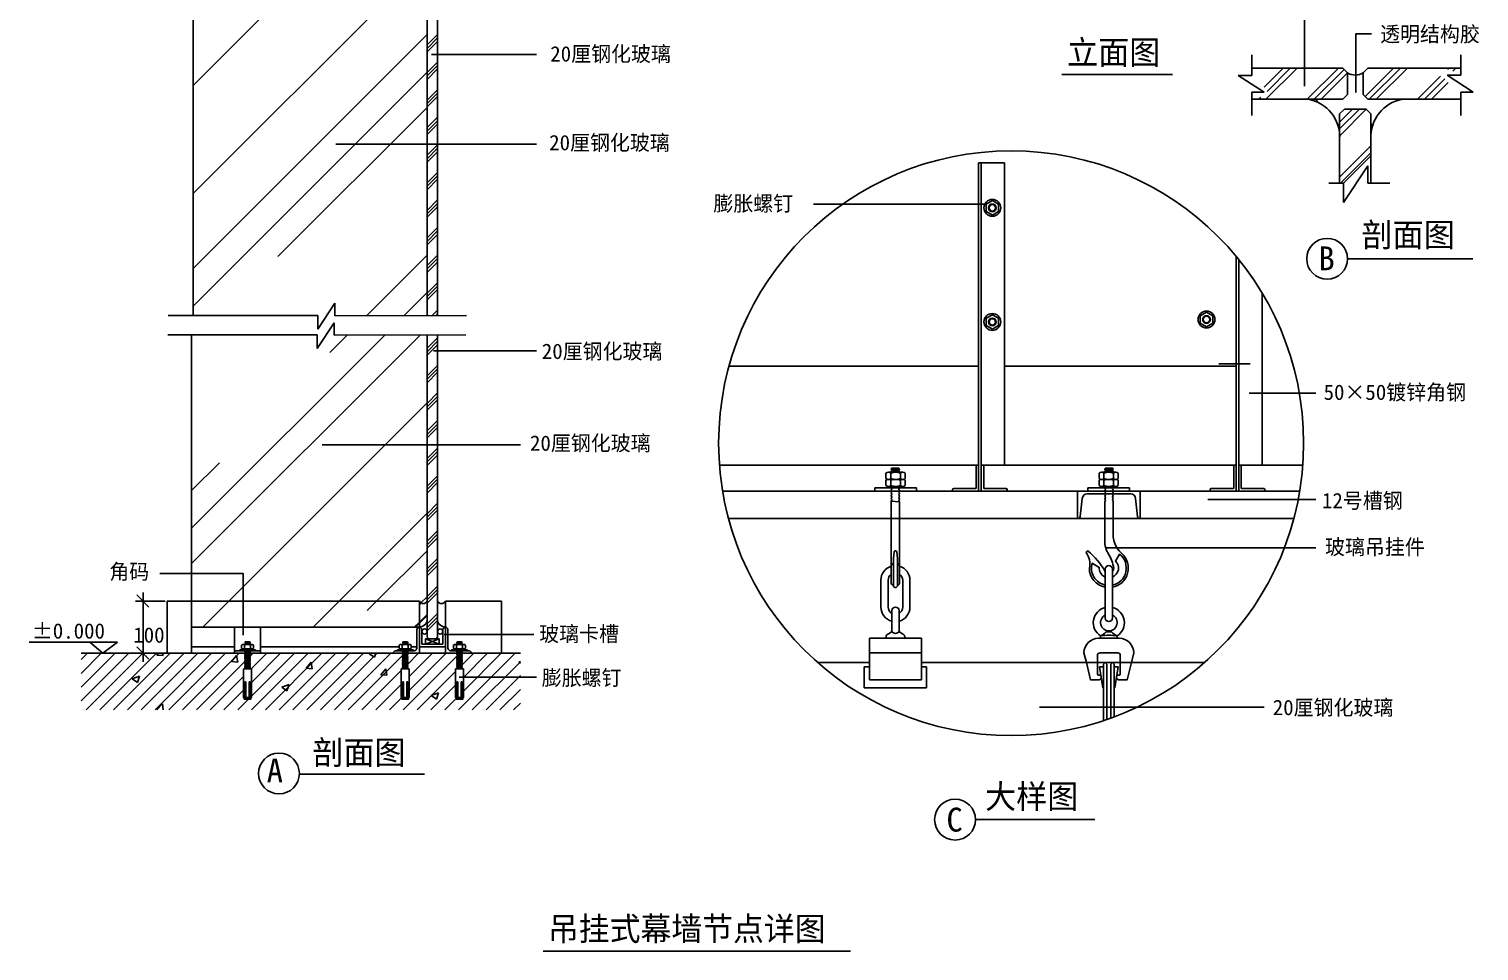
# Model space of a CAD drawing. Header units: metres. Extents: x -1106 to 1756, y 335 to 3725.
# Drawn here: x -1073 to 1714, y 335 to 2109 of the extents above; entities that cross this region are included whole.
import ezdxf

# ---------------------------------------------------------------- set-up
doc = ezdxf.new("R2010")
doc.units = ezdxf.units.M
for name, color, linetype in [('2', 2, 'Continuous'), ('3', 3, 'Continuous'), ('4', 4, 'Continuous'), ('7', 7, 'Continuous'), ('AXIS', 3, 'Continuous'), ('BH', 3, 'Continuous'), ('DIM', 3, 'Continuous'), ('PUB_DIM', 3, 'Continuous'), ('TEXT', 7, 'Continuous')]:
    doc.layers.add(name, color=color, linetype=linetype)

# ---------------------------------------------------------------- blocks, each defined once
blk = doc.blocks.new('ST-L50')
at = {"layer": '7'}
blk.add_lwpolyline([(0, 1, 0.41), (1, 0), (50, 0), (50, 2.67, 0.41), (48, 4.67), (6.67, 4.67, -0.41), (4.67, 6.67), (4.67, 48, 0.41), (2.67, 50), (0, 50)], format="xyb", close=True, dxfattribs=at)

msp = doc.modelspace()

# ---------------------------------------------------------------- hatches: boundary and pattern name
at = {"layer": 'BH'}
h = msp.add_hatch(dxfattribs=at)
h.set_pattern_fill('HONEY', scale=100)
h.paths.add_polyline_path([(1491.79, 1982.4), (1491.79, 2024.4, -0.28), (1461.39, 2024.4), (1461.39, 1982.4), (1452.39, 1973.4), (1386.13, 1973.4, -0.35), (1446.59, 1905), (1446.59, 1945.4), (1455.59, 1954.4), (1497.59, 1954.4), (1506.59, 1945.4), (1506.59, 1905, -0.35), (1567.05, 1973.4), (1500.79, 1973.4)])
h = msp.add_hatch(dxfattribs=at)
h.set_pattern_fill('AR-RROOF', scale=200)
h.paths.add_polyline_path([(642.59, 889.94), (642.59, 882.19), (652.59, 882.19), (652.59, 841.63), (532.59, 841.63), (532.59, 882.19), (542.59, 882.19), (542.59, 889.94), (443.44, 889.94, 0.27), (992.89, 778.51), (992.89, 841.63), (991.39, 841.63), (987.89, 863.38), (987.89, 860.38, -0.41), (984.39, 856.88), (967.89, 856.88), (959.62, 889.94)])
h.paths.add_polyline_path([(1186.67, 889.94), (1046.15, 889.94), (1037.89, 856.88), (1021.39, 856.88, -0.41), (1017.89, 860.38), (1017.89, 863.38), (1014.38, 841.63), (1012.89, 841.63), (1012.89, 785.59, 0.09)])
h.paths.add_polyline_path([(1012.89, 886.94), (1009.89, 889.94), (1006.89, 886.94), (1006.89, 783.38), (1012.89, 785.59)])
h.paths.add_polyline_path([(992.89, 841.63), (992.89, 778.51), (998.89, 780.54), (998.89, 886.94), (995.89, 889.94), (992.89, 886.94), (992.89, 882.19), (992.89, 882.19), (992.89, 841.63)])
h.paths.add_polyline_path([(987.76, 864.17, -0.08), (987.89, 863.38), (991.39, 841.63), (992.89, 841.63), (992.89, 882.19), (984.85, 882.19)])
h.paths.add_polyline_path([(980.89, 889.94), (959.62, 889.94), (967.89, 856.88), (984.39, 856.88, 0.41), (987.89, 860.38), (987.89, 863.38), (987.89, 863.38), (987.76, 864.17, 0.32), (985.39, 865.88), (983.39, 865.88, -0.41), (980.89, 868.38)])
h.paths.add_polyline_path([(980.89, 889.94), (980.89, 868.38, 0.41), (983.39, 865.88), (985.39, 865.88, -0.32), (987.76, 864.17), (984.85, 882.19), (992.89, 882.19), (992.89, 886.94), (995.89, 889.94)])
h.paths.add_polyline_path([(1024.89, 868.38, -0.41), (1022.39, 865.88), (1020.39, 865.88, 0.32), (1018.01, 864.17), (1017.89, 863.38), (1017.89, 860.38, 0.41), (1021.39, 856.88), (1037.89, 856.88), (1046.15, 889.94), (1024.89, 889.94)])
h.paths.add_polyline_path([(1020.92, 882.19), (1018.01, 864.17, -0.32), (1020.39, 865.88), (1022.39, 865.88, 0.41), (1024.89, 868.38), (1024.89, 889.94), (1009.89, 889.94), (1012.89, 886.94), (1012.89, 882.19)])
h.paths.add_polyline_path([(1020.92, 882.19), (1012.89, 882.19), (1012.89, 841.63), (1014.38, 841.63), (1017.89, 863.38, -0.08), (1018.01, 864.17)])

# ---------------------------------------------------------------- linework, layer by layer
for p, q in [((-853.62, 991.42), (-853.62, 1024.78)), ((-853.62, 891.42), (-853.62, 924.78)), ((-84.46, 335.35), (505.99, 335.35))]:
    msp.add_line(p, q)
for points in [[(-842.68, 996.96), (-865.78, 1020.06)], [(-842.68, 896.96), (-865.78, 920.06)]]:
    msp.add_lwpolyline(points)
at = {"layer": '2'}
for p, q in [((752.58, 1459.94), (272.55, 1459.94)), ((1247.58, 1459.94), (802.58, 1459.94)), ((1274.29, 1464.56), (1214.32, 1464.56)), ((-972.58, 907.91), (-128.48, 907.91))]:
    msp.add_line(p, q, dxfattribs=at)
at = {"layer": '3'}
for p, q in [((1277.91, 2059.15), (1277.91, 2019.44)), ((1679.29, 2059.15), (1679.29, 2019.56)), ((1277.91, 1986.97), (1277.91, 1942.14)), ((1679.29, 1987.1), (1679.29, 1942.14)), ((757.58, 1850.94), (757.58, 1219.94)), ((1425.9, 1811.99), (1454.22, 1811.98)), ((1500.54, 1811.98), (1542.92, 1811.99)), ((1252.58, 1665.2), (1252.58, 1269.94)), ((-805.36, 1557.46), (-517.89, 1557.46)), ((-485.37, 1557.03), (-231.89, 1557.46)), ((-806.38, 1520.14), (-518.91, 1520.14)), ((-486.5, 1519.71), (-233.02, 1520.14)), ((585.2, 1256.2), (578.99, 1256.2)), ((583.65, 1254.6), (583.65, 1244.07)), ((585.26, 1264.2), (584.59, 1262.87)), ((600.59, 1261.54), (584.59, 1262.87)), ((584.59, 1262.87), (585.86, 1260.08)), ((585.86, 1260.08), (584.59, 1257.54)), ((600.59, 1256.2), (584.59, 1257.54)), ((584.59, 1257.54), (585.2, 1256.2)), ((600.59, 1256.2), (585.2, 1256.2)), ((599.38, 1264.2), (585.26, 1264.2)), ((585.86, 1260.08), (599.32, 1259)), ((599.32, 1259), (600.59, 1261.54)), ((600.59, 1256.2), (599.32, 1259)), ((600.59, 1261.54), (599.38, 1264.2)), ((606.8, 1256.2), (600.59, 1256.2)), ((602.13, 1254.6), (602.13, 1244.07)), ((988.67, 1256.2), (994.88, 1256.2)), ((993.34, 1254.6), (993.35, 1244.07)), ((994.88, 1261.54), (996.09, 1264.2)), ((994.88, 1261.54), (1010.88, 1262.87)), ((996.15, 1259), (994.88, 1261.54)), ((994.88, 1256.2), (996.15, 1259)), ((994.88, 1256.2), (1010.88, 1257.54)), ((994.88, 1256.2), (1010.28, 1256.2)), ((996.09, 1264.2), (1010.22, 1264.2)), ((1009.61, 1260.08), (996.15, 1259)), ((1010.88, 1262.87), (1009.61, 1260.08)), ((1009.61, 1260.08), (1010.88, 1257.54)), ((1010.22, 1264.2), (1010.88, 1262.87)), ((1010.88, 1257.54), (1010.28, 1256.2)), ((1010.28, 1256.2), (1016.48, 1256.2)), ((1011.82, 1254.6), (1011.82, 1244.07)), ((574.42, 1254.34), (574.41, 1244.34)), ((574.42, 1240.6), (574.41, 1230.6)), ((577.08, 1228.74), (577.08, 1225.94)), ((579.38, 1228.74), (577.08, 1228.74)), ((606.39, 1242.47), (578.99, 1242.47)), ((579.38, 1228.74), (606.39, 1228.74)), ((583.65, 1240.87), (583.65, 1230.34)), ((602.13, 1240.87), (602.12, 1230.34)), ((608.69, 1228.74), (606.39, 1228.74)), ((608.69, 1225.94), (608.69, 1228.74)), ((611.36, 1244.34), (611.37, 1254.34)), ((611.36, 1230.6), (611.37, 1240.6)), ((984.11, 1244.34), (984.1, 1254.34)), ((984.11, 1230.6), (984.1, 1240.6)), ((986.78, 1228.74), (989.08, 1228.74)), ((986.78, 1225.94), (986.78, 1228.74)), ((989.08, 1242.47), (1016.49, 1242.47)), ((1016.09, 1228.74), (989.08, 1228.74)), ((993.34, 1240.87), (993.35, 1230.34)), ((1011.82, 1240.87), (1011.82, 1230.34)), ((1016.09, 1228.74), (1018.4, 1228.74)), ((1018.4, 1228.74), (1018.4, 1225.94)), ((1021.05, 1254.34), (1021.06, 1244.34)), ((1021.06, 1240.6), (1021.06, 1230.6)), ((552.89, 1225.94), (632.89, 1225.94)), ((552.89, 1219.94), (552.89, 1225.94)), ((552.89, 1219.94), (632.89, 1219.94)), ((608.69, 1225.94), (577.08, 1225.94)), ((600.59, 1199.27), (584.59, 1200.6)), ((584.59, 1166.94), (584.59, 1200.6)), ((600.59, 1166.94), (600.59, 1199.27)), ((632.89, 1219.94), (632.89, 1225.94)), ((1042.58, 1225.94), (962.58, 1225.94)), ((962.58, 1219.94), (962.58, 1225.94)), ((1042.58, 1219.94), (962.58, 1219.94)), ((986.78, 1225.94), (1018.4, 1225.94)), ((994.89, 1199.27), (994.89, 1166.94)), ((1010.89, 1166.94), (1010.89, 1200.6)), ((1042.58, 1219.94), (1042.58, 1225.94)), ((590.15, 1103.51), (588.59, 1090.09)), ((588.59, 1090.09), (588.59, 1038.38)), ((592.05, 1104.91), (593.12, 1104.91)), ((595.03, 1103.51), (596.59, 1090.09)), ((596.59, 1090.09), (596.59, 1038.38)), ((997.77, 949.04), (1002.89, 949.04)), ((1008, 949.04), (1002.89, 949.04)), ((-658.55, 923.8), (-658.55, 917.3)), ((-647.77, 928.13), (-657.77, 928.96)), ((-647.77, 924.8), (-657.77, 925.63)), ((-656.98, 927.22), (-648.57, 926.54)), ((-647, 923.8), (-647, 917.3)), ((-355.44, 923.89), (-355.45, 917.39)), ((-344.67, 928.23), (-354.67, 929.06)), ((-344.67, 924.89), (-354.67, 925.73)), ((-353.88, 927.31), (-345.46, 926.64)), ((-343.9, 923.89), (-343.9, 917.39)), ((-284.28, 936.04), (-310.85, 925.6)), ((-284.28, 925.6), (-310.85, 936.04)), ((-284.28, 925.6), (-310.85, 925.6)), ((-251.38, 923.89), (-251.37, 917.39)), ((-250.6, 928.23), (-240.6, 929.06)), ((-250.6, 924.89), (-240.6, 925.73)), ((-241.4, 927.31), (-249.81, 926.64)), ((-239.83, 923.89), (-239.83, 917.39)), ((-647.96, 911.13), (-657.96, 911.96)), ((-647.96, 907.8), (-657.96, 908.63)), ((-647.96, 904.46), (-657.96, 905.3)), ((-647.96, 901.13), (-657.96, 901.96)), ((-647.96, 897.8), (-657.96, 898.63)), ((-647.96, 894.46), (-657.96, 895.3)), ((-657.17, 910.22), (-648.76, 909.54)), ((-657.17, 906.88), (-648.76, 906.21)), ((-657.17, 903.55), (-648.76, 902.87)), ((-657.17, 900.22), (-648.76, 899.54)), ((-657.17, 896.88), (-648.76, 896.21)), ((-657.17, 893.55), (-648.76, 892.87)), ((-344.86, 911.23), (-354.86, 912.06)), ((-344.86, 907.89), (-354.86, 908.73)), ((-344.86, 904.56), (-354.86, 905.39)), ((-344.86, 901.23), (-354.86, 902.06)), ((-344.86, 897.89), (-354.86, 898.73)), ((-344.86, 894.56), (-354.86, 895.39)), ((-344.86, 891.23), (-354.86, 892.06)), ((-354.07, 910.31), (-345.65, 909.64)), ((-354.07, 906.98), (-345.65, 906.31)), ((-354.07, 903.65), (-345.65, 902.97)), ((-354.07, 900.31), (-345.65, 899.64)), ((-354.07, 896.98), (-345.65, 896.31)), ((-354.07, 893.65), (-345.65, 892.97)), ((-250.41, 911.23), (-240.41, 912.06)), ((-250.41, 907.89), (-240.41, 908.73)), ((-250.41, 904.56), (-240.41, 905.39)), ((-250.41, 901.23), (-240.41, 902.06)), ((-250.41, 897.89), (-240.41, 898.73)), ((-250.41, 894.56), (-240.41, 895.39)), ((-250.41, 891.23), (-240.41, 892.06)), ((-241.21, 910.31), (-249.62, 909.64)), ((-241.21, 906.98), (-249.62, 906.31)), ((-241.21, 903.65), (-249.62, 902.97)), ((-241.21, 900.31), (-249.62, 899.64)), ((-241.21, 896.98), (-249.62, 896.31)), ((-241.21, 893.65), (-249.62, 892.97)), ((642.59, 908.88), (542.59, 908.88)), ((-647.96, 891.13), (-657.96, 891.96)), ((-647.96, 887.8), (-657.96, 888.63)), ((-647.96, 884.46), (-657.96, 885.3)), ((-657.96, 881.96), (-647.96, 881.13)), ((-647.96, 881.13), (-657.96, 881.96)), ((-647.96, 877.8), (-657.96, 878.63)), ((-657.17, 890.22), (-648.76, 889.54)), ((-657.17, 886.88), (-648.76, 886.21)), ((-657.17, 883.55), (-648.76, 882.87)), ((-657.17, 880.22), (-648.76, 879.54)), ((-344.86, 887.89), (-354.86, 888.73)), ((-344.86, 884.56), (-354.86, 885.39)), ((-354.86, 882.06), (-344.86, 881.23)), ((-344.86, 881.23), (-354.86, 882.06)), ((-344.86, 877.89), (-354.86, 878.73)), ((-354.07, 890.31), (-345.65, 889.64)), ((-354.07, 886.98), (-345.65, 886.31)), ((-354.07, 883.65), (-345.65, 882.97)), ((-354.07, 880.31), (-345.65, 879.64)), ((-250.41, 887.89), (-240.41, 888.73)), ((-250.41, 884.56), (-240.41, 885.39)), ((-240.41, 882.06), (-250.41, 881.23)), ((-250.41, 881.23), (-240.41, 882.06)), ((-250.41, 877.89), (-240.41, 878.73)), ((-241.21, 890.31), (-249.62, 889.64)), ((-241.21, 886.98), (-249.62, 886.31)), ((-241.21, 883.65), (-249.62, 882.97)), ((-241.21, 880.31), (-249.62, 879.64)), ((991.39, 841.63), (984.85, 882.19)), ((992.89, 882.19), (984.85, 882.19)), ((992.89, 882.19), (992.89, 841.63)), ((1012.89, 882.19), (1020.92, 882.19)), ((1012.89, 882.19), (1012.89, 841.63)), ((1014.38, 841.63), (1020.92, 882.19)), ((992.89, 841.63), (991.39, 841.63)), ((1012.89, 841.63), (1014.38, 841.63))]:
    msp.add_line(p, q, dxfattribs=at)
for points in [[(778.89, 1750.79), (790.89, 1757.71), (790.89, 1771.57), (778.89, 1778.5), (766.89, 1771.57), (766.89, 1757.71)], [(1190.62, 1536.03), (1202.62, 1542.96), (1202.62, 1556.82), (1190.62, 1563.74), (1178.62, 1556.82), (1178.62, 1542.96)], [(778.89, 1531.41), (790.89, 1538.34), (790.89, 1552.19), (778.89, 1559.12), (766.89, 1552.19), (766.89, 1538.34)]]:
    msp.add_lwpolyline(points, close=True, dxfattribs=at)
for points in [[(579.39, 1256.2, -0.22), (583.65, 1254.6, -0.17), (602.13, 1254.6, -0.1), (606.4, 1256.2)], [(1016.08, 1256.2, 0.22), (1011.82, 1254.6, 0.17), (993.34, 1254.6, 0.1), (989.07, 1256.2)], [(579.38, 1228.74, 0.22), (583.65, 1230.34, 0.17), (602.12, 1230.34, 0.1), (606.39, 1228.74)], [(579.39, 1242.47, 0.22), (583.65, 1244.07, 0.17), (602.13, 1244.07, 0.1), (606.39, 1242.47)], [(579.39, 1242.47, -0.22), (583.65, 1240.87, -0.17), (602.13, 1240.87, -0.1), (606.4, 1242.47)], [(1016.09, 1242.47, -0.22), (1011.82, 1244.07, -0.17), (993.35, 1244.07, -0.1), (989.08, 1242.47)], [(1016.08, 1242.47, 0.22), (1011.82, 1240.87, 0.17), (993.34, 1240.87, 0.1), (989.08, 1242.47)], [(1016.09, 1228.74, -0.22), (1011.82, 1230.34, -0.17), (993.35, 1230.34, -0.1), (989.08, 1228.74)], [(1009.89, 1039.1, 0.64), (1023.53, 1098.3), (1015.93, 1085.14, -0.54), (1009.89, 1054.66)], [(994.54, 1055.27, -0.3), (984.34, 1073.26), (970.66, 1081.15, 0.43), (995.89, 1039.1)], [(-661.21, 924.8, -0.22), (-658.55, 923.8, -0.17), (-647, 923.8, -0.1), (-644.33, 924.8)], [(-358.11, 924.89, -0.22), (-355.44, 923.89, -0.17), (-343.9, 923.89, -0.1), (-341.23, 924.89)], [(-237.16, 924.89, 0.22), (-239.83, 923.89, 0.17), (-251.38, 923.89, 0.1), (-254.04, 924.89)], [(-661.21, 916.3, 0.22), (-658.55, 917.3, 0.17), (-647, 917.3, 0.1), (-644.34, 916.3)], [(-358.11, 916.39, 0.22), (-355.45, 917.39, 0.17), (-343.9, 917.39, 0.1), (-341.23, 916.39)], [(-237.16, 916.39, -0.22), (-239.83, 917.39, -0.17), (-251.37, 917.39, -0.1), (-254.04, 916.39)], [(959.62, 889.94), (967.89, 856.88), (984.39, 856.88, 0.41), (987.89, 860.38), (987.89, 863.38, 0.41), (985.39, 865.88), (983.39, 865.88, -0.41), (980.89, 868.38), (980.89, 889.94)], [(1024.89, 889.94), (1024.89, 868.38, -0.41), (1022.39, 865.88), (1020.39, 865.88, 0.41), (1017.89, 863.38), (1017.89, 860.38, 0.41), (1021.39, 856.88), (1037.89, 856.88), (1046.15, 889.94)]]:
    msp.add_lwpolyline(points, format="xyb", dxfattribs=at)
for points in [[(585.19, 1225.94), (585.86, 1224.48), (584.59, 1221.94), (585.86, 1219.14), (584.59, 1216.6), (585.86, 1213.81), (584.59, 1211.27), (585.86, 1208.48), (584.59, 1205.94), (585.86, 1203.14), (584.59, 1200.6)], [(600.59, 1199.27), (599.32, 1202.06), (600.59, 1204.6), (599.32, 1207.4), (600.59, 1209.94), (599.32, 1212.73), (600.59, 1215.27), (599.32, 1218.06), (600.59, 1220.6), (599.32, 1223.4), (600.59, 1225.94)], [(994.89, 1199.27), (996.16, 1202.06), (994.89, 1204.6), (996.16, 1207.4), (994.89, 1209.94), (996.16, 1212.73), (994.89, 1215.27), (996.16, 1218.06), (994.89, 1220.6), (996.16, 1223.4), (994.89, 1225.94)], [(1010.28, 1225.94), (1009.62, 1224.48), (1010.89, 1221.94), (1009.62, 1219.14), (1010.89, 1216.6), (1009.62, 1213.81), (1010.89, 1211.27), (1009.62, 1208.48), (1010.89, 1205.94), (1009.62, 1203.14), (1010.89, 1200.6)], [(992.89, 778.51), (992.89, 886.94), (995.89, 889.94), (1009.89, 889.94), (1012.89, 886.94), (1012.89, 785.59)]]:
    msp.add_lwpolyline(points, dxfattribs=at)
msp.add_lwpolyline([(1062.39, 1166.94), (1062.89, 1166.94), (1062.89, 1219.94), (942.89, 1219.94), (942.89, 1166.94), (943.38, 1166.94, 0.38), (947.85, 1170.92), (951.89, 1205.44, -0.41), (960.89, 1214.44), (1044.89, 1214.44, -0.41), (1053.89, 1205.44), (1057.92, 1170.92, 0.38)], format="xyb", close=True, dxfattribs=at)
for centre, radius in [((815.05, 1311.96), 562.32), ((778.89, 1764.62), 16.17), ((778.89, 1764.62), 7.38), ((778.89, 1764.62), 6.23), ((778.89, 1545.24), 16.17), ((1190.62, 1549.86), 16.17), ((778.89, 1545.24), 7.38), ((778.89, 1545.24), 6.23), ((1190.62, 1549.86), 7.38), ((1190.62, 1549.86), 6.23), ((-312.55, 949.88), 5), ((-282.55, 949.88), 5)]:
    msp.add_circle(centre, radius, dxfattribs=at)
for centre, radius, start, end in [((578.66, 1250.48), 5.73, 86.72, 137.74), ((606.89, 1249.9), 6.31, 44.75, 90.81), ((988.58, 1249.9), 6.31, 89.19, 135.25), ((1016.81, 1250.48), 5.73, 42.26, 93.28), ((579.22, 1249.58), 7.12, 227.51, 271.33), ((579.22, 1235.85), 7.12, 227.51, 271.33), ((578.66, 1236.75), 5.73, 86.72, 137.74), ((606.66, 1249.32), 6.85, 267.79, 313.37), ((606.66, 1235.59), 6.85, 267.79, 313.37), ((606.89, 1236.16), 6.31, 44.75, 90.81), ((988.58, 1236.16), 6.31, 89.19, 135.25), ((988.81, 1249.32), 6.85, 226.63, 272.21), ((988.82, 1235.59), 6.85, 226.63, 272.21), ((1016.25, 1249.58), 7.12, 268.67, 312.49), ((1016.25, 1235.85), 7.12, 268.67, 312.49), ((1016.81, 1236.75), 5.73, 42.26, 93.28), ((592.05, 1102.91), 2, 90, 162.56), ((593.12, 1102.91), 2, 17.44, 90), ((593.4, 1073.78), 9.18, 127.68, 163.56), ((588.09, 1080.66), 0.5, 0, 127.68), ((597.09, 1080.66), 0.5, 52.32, 180), ((591.78, 1073.78), 9.18, 16.44, 52.32), ((1002.89, 1071.88), 18.6, 243.33, 247.89), ((1002.89, 966.88), 16, 115.94, 64.06), ((977.73, 966.32), 26.46, 290.25, 319.23), ((1027.46, 965.53), 25.5, 220.28, 250.35), ((1002.89, 867.97), 74.76, 78.43, 101.57)]:
    msp.add_arc(centre, radius, start, end, dxfattribs=at)
at = {"layer": '4'}
for p, q in [((1277.91, 2033.4), (1452.39, 2033.4)), ((1452.39, 2033.4), (1461.39, 2024.4)), ((1461.39, 2024.4), (1461.39, 1982.4)), ((1491.79, 2024.4), (1500.79, 2033.4)), ((1491.79, 2024.4), (1491.79, 1982.4)), ((1500.79, 2033.4), (1679.29, 2033.4)), ((1461.39, 1982.4), (1452.39, 1973.4)), ((1500.79, 1973.4), (1491.79, 1982.4)), ((1277.91, 1973.4), (1452.39, 1973.4)), ((1455.59, 1954.4), (1446.59, 1945.4)), ((1455.59, 1954.4), (1497.59, 1954.4)), ((1497.59, 1954.4), (1506.59, 1945.4)), ((1500.79, 1973.4), (1679.29, 1973.4)), ((1446.59, 1945.4), (1446.59, 1811.99)), ((1506.59, 1945.4), (1506.59, 1811.99)), ((-807.57, 907.89), (-807.57, 1007.91)), ((-807.57, 1007.91), (-322.57, 1007.91)), ((-322.57, 1007.91), (-322.57, 957.91)), ((-164.57, 1007.91), (-272.57, 1007.91)), ((-272.57, 1007.91), (-272.57, 957.89)), ((-164.57, 907.91), (-164.57, 1007.91))]:
    msp.add_line(p, q, dxfattribs=at)
for centre in [(-315.07, 1012.11), (-280.07, 1012.11)]:
    msp.add_arc(centre, 8.6, 209.3, 330.7, dxfattribs=at)
at = {"layer": '7'}
for p, q in [((-757.57, 2497.32), (-757.57, 1557.46)), ((-307.57, 1557.46), (-307.57, 2497.32)), ((-287.57, 2497.32), (-287.57, 1557.46)), ((752.58, 1850.94), (752.58, 1269.94)), ((802.58, 1850.94), (752.58, 1850.94)), ((802.58, 1850.94), (802.58, 1269.94)), ((1247.58, 1671.3), (1247.58, 1219.94)), ((1297.58, 1600.71), (1297.58, 1269.94)), ((-760.36, 1519.95), (-760.36, 907.91)), ((-307.57, 939.04), (-307.57, 1519.95)), ((-287.57, 1519.95), (-287.57, 939.04)), ((752.58, 1269.94), (254.31, 1269.94)), ((1247.58, 1269.94), (757.58, 1269.94)), ((1375.8, 1269.94), (1252.58, 1269.94)), ((1369.79, 1219.94), (260.32, 1219.94)), ((1358.35, 1166.94), (271.76, 1166.94)), ((584.59, 1042.38), (584.59, 1166.94)), ((600.59, 1042.38), (600.59, 1166.94)), ((588.59, 1061.97), (588.59, 1061.97)), ((596.59, 1061.97), (596.59, 1061.97)), ((564.59, 1048.55), (564.59, 996.88)), ((578.59, 1048.55), (578.59, 996.88)), ((588.59, 1038.38), (588.59, 1038.38)), ((592.59, 1034.38), (592.59, 1034.38)), ((596.59, 1038.38), (596.59, 1038.38)), ((606.59, 1048.55), (606.59, 996.88)), ((620.59, 1048.55), (620.59, 996.88)), ((585.59, 949.04), (585.59, 989.88)), ((599.59, 949.04), (599.59, 989.88)), ((-322.57, 957.91), (-760.36, 957.91)), ((-677.97, 907.8), (-677.97, 957.91)), ((-627.97, 907.91), (-627.97, 957.91)), ((-327.57, 917.91), (-327.57, 952.91)), ((-322.57, 957.91), (-322.57, 907.91)), ((-322.57, 957.91), (-322.57, 920.6)), ((-322.57, 957.6), (-322.57, 920.6)), ((-317.57, 925.6), (-317.57, 952.91)), ((-277.57, 952.91), (-277.57, 925.6)), ((-272.57, 957.91), (-272.57, 907.91)), ((-272.57, 920.6), (-272.57, 957.91)), ((-267.57, 917.91), (-267.57, 952.91)), ((-902.67, 929.29), (-1073.05, 929.29)), ((-955.95, 929.29), (-931.07, 907.91)), ((-931.07, 907.91), (-903.1, 929.29)), ((-677.97, 920.6), (-760.36, 920.6)), ((-647.77, 924.8), (-657.39, 924.8)), ((-361.22, 920.6), (-627.97, 920.6)), ((-344.67, 924.89), (-354.29, 924.89)), ((-327.57, 920.6), (-338.13, 920.6)), ((-322.57, 943.85), (-322.57, 943.85)), ((-322.57, 920.6), (-322.57, 920.6)), ((-322.57, 920.6), (-272.57, 920.6)), ((-277.57, 925.6), (-317.57, 925.6)), ((-284.28, 936.04), (-310.85, 936.04)), ((-310.85, 936.04), (-310.85, 925.6)), ((-304.57, 936.04), (-307.57, 939.04)), ((-290.57, 936.04), (-304.57, 936.04)), ((-287.57, 939.04), (-290.57, 936.04)), ((-284.28, 936.04), (-284.28, 925.6)), ((-250.6, 924.89), (-240.98, 924.89)), ((542.59, 856.88), (542.59, 936.88)), ((642.59, 936.88), (542.59, 936.88)), ((574.59, 936.88), (574.59, 940.05)), ((610.59, 936.88), (610.59, 940.05)), ((642.59, 856.88), (642.59, 936.88)), ((-627.97, 912.8), (-677.97, 912.8)), ((-642.89, 914.55), (-662.66, 914.55)), ((-661.21, 916.3), (-644.34, 916.3)), ((-648.72, 912.8), (-657.55, 912.8)), ((-372.57, 907.91), (-372.57, 907.91)), ((-322.57, 907.91), (-372.57, 907.91)), ((-367.57, 912.91), (-332.57, 912.91)), ((-364.8, 912.91), (-335.8, 912.91)), ((-339.79, 914.64), (-359.55, 914.64)), ((-358.11, 916.39), (-341.23, 916.39)), ((-345.62, 912.89), (-354.44, 912.89)), ((-272.57, 907.91), (-222.57, 907.91)), ((-227.57, 912.91), (-262.57, 912.91)), ((-255.48, 914.64), (-235.72, 914.64)), ((-237.16, 916.39), (-254.04, 916.39)), ((-249.66, 912.89), (-240.83, 912.89)), ((-222.57, 907.91), (-222.57, 907.91)), ((-647.96, 877.8), (-657.58, 877.8)), ((-344.86, 877.89), (-354.48, 877.89)), ((-250.41, 877.89), (-240.79, 877.89)), ((542.59, 889.94), (443.44, 889.94)), ((532.59, 882.19), (542.59, 882.19)), ((532.59, 841.63), (532.59, 882.19)), ((642.59, 882.19), (652.59, 882.19)), ((652.59, 841.63), (652.59, 882.19)), ((532.59, 841.63), (652.59, 841.63)), ((642.59, 856.88), (542.59, 856.88))]:
    msp.add_line(p, q, dxfattribs=at)
for points in [[(994.89, 1124.64), (994.89, 1166.94), (994.89, 1166.94)], [(642.59, 889.94), (980.89, 889.94), (995.89, 889.94), (998.89, 886.94)], [(998.89, 886.94), (998.89, 780.54)], [(1186.67, 889.94), (1024.89, 889.94), (1009.89, 889.94), (1006.89, 886.94)], [(1006.89, 886.94), (1006.89, 783.38)], [(-657.96, 822.8), (-657.96, 852.8), (-656.3, 852.8), (-656.3, 822.8), (-649.63, 822.8), (-649.63, 852.8), (-647.96, 852.8), (-647.96, 822.8)], [(-354.86, 822.89), (-354.86, 852.9), (-353.19, 852.9), (-353.19, 822.89), (-346.53, 822.89), (-346.53, 852.9), (-344.86, 852.9), (-344.86, 822.89)], [(-240.41, 822.89), (-240.41, 852.9), (-242.08, 852.9), (-242.08, 822.89), (-248.75, 822.89), (-248.75, 852.9), (-250.41, 852.9), (-250.41, 822.89)]]:
    msp.add_lwpolyline(points, dxfattribs=at)
for points in [[(1012.54, 1124.64, -0.06), (1010.89, 1137.4), (1010.89, 1166.94)], [(1009.89, 1065.71, 0.18), (1012.22, 1071.88, 0.1), (1002.46, 1098.52, -0.14), (994.89, 1124.64)], [(1009.89, 1035.04, 0.62), (1027.74, 1099.96, -0.15), (1012.54, 1124.64)], [(995.89, 1035.04, -0.36), (965.39, 1071.88, 0.21), (959.39, 1101.91, -0.4), (962.39, 1104.91, -0.09), (995.89, 1065.43)], [(986.89, 936.88), (986.89, 941.51, -0.66), (995.89, 996.06)], [(1009.89, 996.06, -0.66), (1018.89, 941.51), (1018.89, 936.88)], [(1046.15, 889.94), (1050.89, 908.88, 0.41), (1022.89, 936.88), (982.89, 936.88, 0.41), (954.89, 908.88), (959.62, 889.94)], [(980.89, 889.94), (980.89, 903.88, -0.41), (985.89, 908.88), (1019.89, 908.88, -0.41), (1024.89, 903.88), (1024.89, 889.94)]]:
    msp.add_lwpolyline(points, format="xyb", dxfattribs=at)
for points in [[(995.89, 975.88), (995.89, 1069.55, -1), (1009.89, 1069.55), (1009.89, 975.88, -1)], [(-647.96, 904.46), (-648.76, 906.21), (-647.96, 907.8), (-648.76, 909.54), (-647.96, 911.13), (-648.72, 912.8), (-637.89, 912.8), (-637.89, 914.55), (-642.89, 914.55), (-642.89, 916.3), (-644.34, 916.3, 0.2), (-641.23, 917.46), (-641.22, 923.63, 0.2), (-644.08, 924.8), (-647.77, 924.8), (-648.57, 926.54), (-647.77, 928.13), (-648.53, 929.8), (-657.36, 929.8), (-657.77, 928.96), (-656.98, 927.22), (-657.77, 925.63), (-657.39, 924.8), (-661.46, 924.8, 0.23), (-664.32, 923.63), (-664.32, 917.46, 0.19), (-661.21, 916.3), (-662.66, 916.3), (-662.66, 914.55), (-667.66, 914.55), (-667.66, 912.8), (-657.55, 912.8), (-657.96, 911.96), (-657.17, 910.22), (-657.96, 908.63), (-657.17, 906.88), (-657.96, 905.3), (-657.17, 903.55), (-657.96, 901.96), (-657.17, 900.22), (-657.96, 898.63), (-657.17, 896.88), (-657.96, 895.3), (-657.17, 893.55), (-657.96, 891.96), (-657.17, 890.22), (-657.96, 888.63), (-657.17, 886.88), (-657.96, 885.3), (-657.17, 883.55), (-657.96, 881.96), (-657.17, 880.22), (-657.96, 878.63), (-657.58, 877.8), (-660.46, 877.8), (-660.46, 822.8), (-657.96, 822.8), (-659.63, 819.8), (-646.3, 819.8), (-647.96, 822.8), (-645.46, 822.8), (-645.46, 877.8), (-647.96, 877.8), (-648.76, 879.54), (-647.96, 881.13), (-648.76, 882.87), (-647.96, 884.46), (-648.76, 886.21), (-647.96, 887.8), (-648.76, 889.54), (-647.96, 891.13), (-648.76, 892.87), (-647.96, 894.46), (-648.76, 896.21), (-647.96, 897.8), (-648.76, 899.54), (-647.96, 901.13), (-648.76, 902.87)], [(-344.86, 904.56), (-345.65, 906.31), (-344.86, 907.89), (-345.65, 909.64), (-344.86, 911.23), (-345.62, 912.89), (-334.79, 912.89), (-334.79, 914.64), (-339.79, 914.64), (-339.79, 916.39), (-341.23, 916.39, 0.2), (-338.13, 917.56), (-338.12, 923.73, 0.2), (-340.98, 924.89), (-344.67, 924.89), (-345.46, 926.64), (-344.67, 928.23), (-345.43, 929.89), (-354.25, 929.89), (-354.67, 929.06), (-353.88, 927.31), (-354.67, 925.73), (-354.29, 924.89), (-358.36, 924.89, 0.23), (-361.22, 923.73), (-361.22, 917.56, 0.19), (-358.11, 916.39), (-359.55, 916.39), (-359.55, 914.64), (-364.55, 914.64), (-364.55, 912.89), (-354.44, 912.89), (-354.86, 912.06), (-354.07, 910.31), (-354.86, 908.73), (-354.07, 906.98), (-354.86, 905.39), (-354.07, 903.65), (-354.86, 902.06), (-354.07, 900.31), (-354.86, 898.73), (-354.07, 896.98), (-354.86, 895.39), (-354.07, 893.65), (-354.86, 892.06), (-354.07, 890.31), (-354.86, 888.73), (-354.07, 886.98), (-354.86, 885.39), (-354.07, 883.65), (-354.86, 882.06), (-354.07, 880.31), (-354.86, 878.73), (-354.48, 877.89), (-357.36, 877.89), (-357.36, 822.89), (-354.86, 822.89), (-356.53, 819.89), (-343.19, 819.89), (-344.86, 822.89), (-342.36, 822.89), (-342.36, 877.89), (-344.86, 877.89), (-345.65, 879.64), (-344.86, 881.23), (-345.65, 882.97), (-344.86, 884.56), (-345.65, 886.31), (-344.86, 887.89), (-345.65, 889.64), (-344.86, 891.23), (-345.65, 892.97), (-344.86, 894.56), (-345.65, 896.31), (-344.86, 897.89), (-345.65, 899.64), (-344.86, 901.23), (-345.65, 902.97)], [(-250.41, 904.56), (-249.62, 906.31), (-250.41, 907.89), (-249.62, 909.64), (-250.41, 911.23), (-249.66, 912.89), (-260.48, 912.89), (-260.48, 914.64), (-255.48, 914.64), (-255.48, 916.39), (-254.04, 916.39, -0.2), (-257.15, 917.56), (-257.15, 923.73, -0.2), (-254.3, 924.89), (-250.6, 924.89), (-249.81, 926.64), (-250.6, 928.23), (-249.85, 929.89), (-241.02, 929.89), (-240.6, 929.06), (-241.4, 927.31), (-240.6, 925.73), (-240.98, 924.89), (-236.91, 924.89, -0.23), (-234.06, 923.73), (-234.05, 917.56, -0.19), (-237.16, 916.39), (-235.72, 916.39), (-235.72, 914.64), (-230.72, 914.64), (-230.72, 912.89), (-240.83, 912.89), (-240.41, 912.06), (-241.21, 910.31), (-240.41, 908.73), (-241.21, 906.98), (-240.41, 905.39), (-241.21, 903.65), (-240.41, 902.06), (-241.21, 900.31), (-240.41, 898.73), (-241.21, 896.98), (-240.41, 895.39), (-241.21, 893.65), (-240.41, 892.06), (-241.21, 890.31), (-240.41, 888.73), (-241.21, 886.98), (-240.41, 885.39), (-241.21, 883.65), (-240.41, 882.06), (-241.21, 880.31), (-240.41, 878.73), (-240.79, 877.89), (-237.91, 877.89), (-237.91, 822.89), (-240.41, 822.89), (-238.75, 819.89), (-252.08, 819.89), (-250.41, 822.89), (-252.91, 822.89), (-252.91, 877.89), (-250.41, 877.89), (-249.62, 879.64), (-250.41, 881.23), (-249.62, 882.97), (-250.41, 884.56), (-249.62, 886.31), (-250.41, 887.89), (-249.62, 889.64), (-250.41, 891.23), (-249.62, 892.97), (-250.41, 894.56), (-249.62, 896.31), (-250.41, 897.89), (-249.62, 899.64), (-250.41, 901.23), (-249.62, 902.97)]]:
    msp.add_lwpolyline(points, format="xyb", close=True, dxfattribs=at)
for centre, radius, start, end in [((1476.59, 2048.98), 28.9, 238.27, 301.73), ((1373.35, 1901.18), 73.34, 357.02, 79.97), ((1579.83, 1901.18), 73.34, 100.03, 182.98), ((592.59, 1048.55), 28, 106.6, 180), ((592.59, 1048.55), 14, 124.85, 180), ((592.59, 1048.55), 28, 0, 73.4), ((592.59, 1048.55), 14, 0, 55.15), ((591.93, 1045.73), 8.07, 204.48, 245.52), ((592.59, 1038.38), 4, 180, 270), ((592.59, 1038.38), 4, 270, 0), ((593.24, 1045.73), 8.07, 294.48, 335.52), ((592.59, 996.88), 28, 180, 255.52), ((592.59, 996.88), 14, 180, 240), ((592.59, 989.88), 7, 0, 180), ((592.59, 996.88), 28, 284.48, 0), ((592.59, 996.88), 14, 300, 0), ((-322.57, 952.91), 5, 90, 180), ((-325.59, 977.83), 20.15, 278.62, 333.41), ((-322.57, 952.91), 5, 0, 90), ((-269.55, 977.83), 20.15, 206.59, 261.38), ((-272.57, 952.91), 5, 90, 180), ((-272.57, 952.91), 5, 0, 90), ((597.41, 920.03), 31.32, 112.17, 133.99), ((592.59, 956.52), 10.24, 226.88, 313.12), ((587.77, 920.03), 31.32, 46.01, 67.83), ((578.09, 940.05), 3.5, 133.99, 180), ((607.09, 940.05), 3.5, 0, 46.01), ((-367.57, 907.91), 5, 90, 180), ((-332.57, 917.91), 5, 270, 0), ((-262.57, 917.91), 5, 180, 270), ((-227.57, 907.91), 5, 360, 90)]:
    msp.add_arc(centre, radius, start, end, dxfattribs=at)
at = {"layer": 'AXIS'}
for p, q in [((1251.76, 2019.44), (1301.58, 1986.97)), ((1277.91, 2019.44), (1251.76, 2019.44)), ((1653.14, 2019.56), (1702.96, 1987.1)), ((1679.29, 2019.56), (1653.14, 2019.56)), ((1301.58, 1986.97), (1277.91, 1986.97)), ((1702.96, 1987.1), (1679.29, 1987.1)), ((1454.22, 1774.66), (1500.54, 1845.76)), ((1500.54, 1845.76), (1500.54, 1811.98)), ((1454.22, 1811.98), (1454.22, 1774.66)), ((-517.84, 1531.31), (-485.37, 1581.14)), ((-485.37, 1581.14), (-485.37, 1557.03)), ((-518.96, 1493.99), (-486.5, 1543.82)), ((-517.84, 1557.46), (-517.84, 1531.31)), ((-486.5, 1543.82), (-486.5, 1519.71)), ((-518.96, 1520.14), (-518.96, 1493.99))]:
    msp.add_line(p, q, dxfattribs=at)
at = {"layer": 'BH'}
for p, q in [((-757.57, 2000.1), (-380.34, 2377.32)), ((-757.57, 1792.21), (-307.57, 2242.21)), ((-757.57, 1647.96), (-307.57, 2097.96)), ((-307.57, 2077.99), (-287.57, 2097.99)), ((-307.57, 2071.36), (-287.57, 2091.36)), ((-307.57, 2064.73), (-287.57, 2084.73)), ((-307.57, 2024.96), (-287.57, 2044.96)), ((-307.57, 2018.33), (-287.57, 2038.33)), ((-757.57, 1575.83), (-307.57, 2025.83)), ((-307.57, 2011.7), (-287.57, 2031.7)), ((1301.76, 1997.01), (1338.15, 2033.4)), ((1304.66, 1973.4), (1364.66, 2033.4)), ((1307.15, 1988.59), (1351.4, 2033.4)), ((1384.21, 1973.4), (1444.21, 2033.4)), ((1397.47, 1973.4), (1454.93, 2030.86)), ((1410.73, 1973.4), (1461.39, 2024.06)), ((1495.53, 1978.66), (1550.28, 2033.4)), ((1503.54, 1973.4), (1563.54, 2033.4)), ((1516.79, 1973.4), (1576.79, 2033.4)), ((1596.34, 1973.4), (1640.55, 2017.61)), ((1609.6, 1973.4), (1649.03, 2012.82)), ((1654.06, 2031.12), (1656.34, 2033.4)), ((1663.89, 2027.68), (1669.6, 2033.4)), ((-307.57, 1971.92), (-287.57, 1991.92)), ((-307.57, 1965.29), (-287.57, 1985.29)), ((1622.86, 1973.4), (1655.41, 2005.95)), ((-594.48, 1671.04), (-307.57, 1957.95)), ((-307.57, 1958.66), (-287.57, 1978.66)), ((1291.4, 1973.4), (1294.73, 1976.73)), ((1446.59, 1916.45), (1484.54, 1954.4)), ((1446.59, 1929.71), (1471.28, 1954.4)), ((1446.66, 1903.26), (1497.69, 1954.3)), ((-307.57, 1918.89), (-287.57, 1938.89)), ((-307.57, 1912.26), (-287.57, 1932.26)), ((-307.57, 1905.63), (-287.57, 1925.63)), ((-307.57, 1865.86), (-287.57, 1885.86)), ((-307.57, 1859.23), (-287.57, 1879.23)), ((-307.57, 1852.6), (-287.57, 1872.6)), ((1446.59, 1823.65), (1506.59, 1883.65)), ((1448.19, 1811.99), (1506.59, 1870.39)), ((1454.22, 1811.98), (1506.59, 1864.47)), ((-307.57, 1812.82), (-287.57, 1832.82)), ((-307.57, 1806.2), (-287.57, 1826.2)), ((-307.57, 1799.57), (-287.57, 1819.57)), ((-307.57, 1759.79), (-287.57, 1779.79)), ((-307.57, 1753.16), (-287.57, 1773.16)), ((-307.57, 1746.53), (-287.57, 1766.53)), ((-307.57, 1706.76), (-287.57, 1726.76)), ((-307.57, 1700.13), (-287.57, 1720.13)), ((-307.57, 1693.5), (-287.57, 1713.5)), ((-423.8, 1557.46), (-307.57, 1673.69)), ((-307.57, 1653.73), (-287.57, 1673.73)), ((-307.57, 1647.1), (-287.57, 1667.1)), ((-307.57, 1640.47), (-287.57, 1660.47)), ((-307.57, 1600.69), (-287.57, 1620.69)), ((-351.68, 1557.46), (-307.57, 1601.57)), ((-307.57, 1594.06), (-287.57, 1614.06)), ((-307.57, 1587.43), (-287.57, 1607.43)), ((-297.77, 1557.46), (-287.57, 1567.66)), ((-291.14, 1557.46), (-287.57, 1561.03)), ((-760.36, 1148.77), (-389.18, 1519.95)), ((-760.36, 1080.89), (-321.3, 1519.95)), ((-494.78, 1486.48), (-461.31, 1519.95)), ((-307.57, 1494.63), (-287.57, 1514.63)), ((-307.57, 1488), (-287.57, 1508)), ((-307.57, 1481.37), (-287.57, 1501.37)), ((-307.57, 1441.59), (-287.57, 1461.59)), ((-307.57, 1434.96), (-287.57, 1454.96)), ((-307.57, 1428.33), (-287.57, 1448.33)), ((-307.57, 1388.56), (-287.57, 1408.56)), ((-307.57, 1381.93), (-287.57, 1401.93)), ((-307.57, 1375.3), (-287.57, 1395.3)), ((-689.1, 1007.91), (-307.57, 1389.44)), ((-307.57, 1335.53), (-287.57, 1355.53)), ((-307.57, 1328.9), (-287.57, 1348.9)), ((-307.57, 1322.27), (-287.57, 1342.27)), ((-307.57, 1282.49), (-287.57, 1302.49)), ((-307.57, 1275.87), (-287.57, 1295.87)), ((-307.57, 1269.24), (-287.57, 1289.24)), ((-760.36, 1220.9), (-706.91, 1274.35)), ((-307.57, 1229.46), (-287.57, 1249.46)), ((-307.57, 1222.83), (-287.57, 1242.83)), ((-307.57, 1216.2), (-287.57, 1236.2)), ((-476.96, 1007.91), (-307.57, 1177.3)), ((-307.57, 1176.43), (-287.57, 1196.43)), ((-307.57, 1169.8), (-287.57, 1189.8)), ((-307.57, 1163.17), (-287.57, 1183.17)), ((-307.57, 1123.4), (-287.57, 1143.4)), ((-307.57, 1116.77), (-287.57, 1136.77)), ((-307.57, 1110.14), (-287.57, 1130.14)), ((-404.84, 1007.91), (-307.57, 1105.18)), ((-307.57, 1070.36), (-287.57, 1090.36)), ((-307.57, 1063.73), (-287.57, 1083.73)), ((-307.57, 1057.1), (-287.57, 1077.1)), ((-307.57, 1017.33), (-287.57, 1037.33)), ((-739.1, 957.91), (-689.1, 1007.91)), ((-526.96, 957.91), (-476.96, 1007.91)), ((-422.65, 990.09), (-404.84, 1007.91)), ((-322.57, 1001.75), (-319.55, 1004.77)), ((-319.55, 1004.77), (-307.57, 1016.75)), ((-307.57, 1010.7), (-287.57, 1030.7)), ((-307.57, 1004.07), (-287.57, 1024.07)), ((-322.57, 967.81), (-307.57, 982.81)), ((-322.57, 965.69), (-307.57, 980.69)), ((-307.57, 964.3), (-287.57, 984.3)), ((-307.57, 957.67), (-287.57, 977.67)), ((-332.47, 957.91), (-322.57, 967.81)), ((-330.35, 957.91), (-322.57, 965.69)), ((-307.57, 951.04), (-287.57, 971.04)), ((-972.58, 895.91), (-960.58, 907.91)), ((-972.58, 869.39), (-934.06, 907.91)), ((-972.58, 842.87), (-907.55, 907.91)), ((-972.58, 816.36), (-881.03, 907.91)), ((-963.37, 799.05), (-854.51, 907.91)), ((-936.85, 799.05), (-828, 907.91)), ((-910.33, 799.05), (-801.48, 907.91)), ((-883.82, 799.05), (-774.96, 907.91)), ((-859.94, 898.7), (-859.94, 898.7)), ((-857.3, 799.05), (-748.45, 907.91)), ((-830.79, 799.05), (-721.93, 907.91)), ((-827.29, 904.46), (-824.4, 907.91)), ((-827.29, 904.46), (-815.34, 903.41)), ((-815.34, 903.42), (-816.16, 907.91)), ((-804.27, 799.05), (-695.41, 907.91)), ((-777.75, 799.05), (-668.9, 907.91)), ((-756.47, 904.76), (-756.47, 904.76)), ((-751.24, 799.05), (-657.6, 892.69)), ((-721.38, 892.62), (-721.38, 892.62)), ((-683.84, 891.91), (-674.2, 903.4)), ((-671.88, 890.87), (-674.2, 903.41)), ((-648.34, 901.95), (-642.38, 907.91)), ((-645.97, 877.8), (-615.86, 907.91)), ((-645.63, 902.59), (-645.63, 902.59)), ((-645.46, 851.79), (-589.35, 907.91)), ((-645.46, 825.27), (-562.83, 907.91)), ((-645.17, 799.05), (-536.31, 907.91)), ((-618.65, 799.05), (-509.8, 907.91)), ((-592.14, 799.05), (-483.28, 907.91)), ((-565.62, 799.05), (-456.77, 907.91)), ((-539.1, 799.05), (-430.25, 907.91)), ((-512.59, 799.05), (-403.73, 907.91)), ((-486.07, 799.05), (-377.22, 907.91)), ((-459.55, 799.05), (-354.35, 904.26)), ((-418.99, 907.01), (-416.66, 907.91)), ((-418.99, 907.01), (-409.04, 900.3)), ((-409.04, 900.32), (-406.49, 907.91)), ((-353.49, 799.05), (-249.67, 902.87)), ((-345.53, 886.56), (-324.18, 907.91)), ((-342.36, 863.21), (-297.67, 907.91)), ((-342.36, 836.69), (-271.15, 907.91)), ((-330.17, 894.83), (-330.17, 894.83)), ((-247.42, 799.05), (-138.57, 907.91)), ((-240.49, 885.54), (-218.12, 907.91)), ((-237.91, 861.59), (-191.6, 907.91)), ((-237.91, 835.07), (-165.08, 907.91)), ((-131.56, 891), (-128.48, 892.18)), ((-962.62, 884.62), (-962.62, 884.62)), ((-897.75, 869.4), (-897.75, 869.4)), ((-881.03, 888.03), (-881.03, 888.03)), ((-873.1, 884.74), (-873.1, 884.74)), ((-774.27, 883.52), (-774.27, 883.52)), ((-771.44, 886.03), (-771.44, 886.03)), ((-683.84, 891.91), (-671.89, 890.86)), ((-667.51, 879.01), (-667.51, 879.01)), ((-560.74, 874.5), (-560.74, 874.5)), ((-554.78, 874), (-554.78, 874)), ((-540.39, 879.36), (-530.75, 890.85)), ((-540.39, 879.36), (-528.43, 878.31)), ((-528.43, 878.32), (-530.75, 890.86)), ((-453.98, 869.99), (-453.98, 869.99)), ((-453.76, 886.81), (-453.76, 886.81)), ((-446.81, 874.81), (-446.81, 874.81)), ((-433.04, 799.05), (-357.36, 874.73)), ((-396.94, 866.81), (-387.3, 878.3)), ((-396.94, 866.81), (-384.98, 865.76)), ((-384.98, 865.77), (-387.29, 878.31)), ((-326.97, 799.05), (-252.91, 873.11)), ((-319.81, 873.53), (-319.81, 873.53)), ((-269.74, 880.12), (-269.74, 880.12)), ((-220.91, 799.05), (-128.48, 891.47)), ((-194.39, 799.05), (-128.48, 864.96)), ((-194, 890.1), (-194, 890.1)), ((-131.56, 891), (-128.48, 888.92)), ((-874.46, 858.52), (-860.45, 863.9)), ((-874.46, 858.52), (-864.51, 851.81)), ((-864.51, 851.83), (-860.45, 863.91)), ((-761.35, 844.93), (-761.35, 844.93)), ((-724.72, 799.05), (-660.46, 863.31)), ((-698.2, 799.05), (-660.46, 836.79)), ((-587.03, 842.51), (-573.03, 847.88)), ((-587.03, 842.51), (-577.08, 835.8)), ((-577.08, 835.81), (-573.03, 847.9)), ((-571.93, 840.34), (-571.93, 840.34)), ((-563.45, 854.79), (-563.45, 854.79)), ((-521.87, 846.93), (-521.87, 846.93)), ((-446.12, 856.9), (-446.12, 856.9)), ((-406.52, 799.05), (-357.36, 848.21)), ((-300.46, 799.05), (-252.91, 846.59)), ((-253.49, 854.25), (-252.91, 854.94)), ((-253.49, 854.25), (-252.91, 854.2)), ((-167.87, 799.05), (-128.48, 838.44)), ((-148.61, 862.11), (-148.61, 862.11)), ((-133.68, 856.45), (-133.68, 856.45)), ((-965.06, 818.04), (-965.06, 818.04)), ((-862.37, 832.12), (-862.37, 832.12)), ((-827.36, 799.05), (-816.38, 810.49)), ((-815.05, 799.05), (-816.38, 810.5)), ((-796.72, 814.75), (-796.72, 814.75)), ((-773.99, 813.74), (-773.99, 813.74)), ((-698.24, 823.71), (-698.24, 823.71)), ((-680.08, 834.77), (-680.08, 834.77)), ((-671.69, 799.05), (-650.94, 819.8)), ((-647.95, 822.78), (-647.94, 822.8)), ((-456.19, 820.23), (-456.19, 820.23)), ((-380, 799.05), (-356.16, 822.89)), ((-299.61, 826.49), (-285.6, 831.86)), ((-299.61, 826.49), (-289.66, 819.78)), ((-289.66, 819.79), (-285.6, 831.88)), ((-273.94, 799.05), (-250.81, 822.18)), ((-246.61, 811.21), (-246.61, 811.21)), ((-141.36, 799.05), (-128.48, 811.92)), ((-824.06, 807.15), (-824.06, 807.15)), ((-557.21, 807.43), (-557.21, 807.43)), ((-322.36, 801.24), (-322.36, 801.24))]:
    msp.add_line(p, q, dxfattribs=at)
at = {"layer": 'DIM'}
for p, q in [((-811.12, 1007.91), (-868.62, 1007.91)), ((-853.62, 1007.91), (-853.62, 907.91)), ((-811.12, 907.91), (-868.62, 907.91))]:
    msp.add_line(p, q, dxfattribs=at)
for points in [[(1379.09, 1998.65), (1379.09, 2161.94), (1510.39, 2161.94)], [(1477.86, 1986.24), (1477.86, 2099.53), (1507.76, 2099.53)], [(-299.14, 2059.66), (-97.66, 2059.66)], [(-482.98, 1887.35), (-97.66, 1887.35)], [(766.89, 1771.57), (434.79, 1771.57)], [(-295.32, 1489.56), (-97.66, 1489.56)], [(1272.85, 1408.17), (1400.97, 1408.17)], [(-509.39, 1308.69), (-127.96, 1308.69)], [(1193.28, 1203.42), (1400.97, 1203.42)], [(996.86, 1111.06), (1400.97, 1111.06)], [(-661.55, 942.9), (-661.55, 1061.42), (-821.83, 1061.42)], [(-274.68, 944.22), (-102.74, 944.22)], [(-245.95, 861.72), (-97.66, 861.72)], [(869.73, 804.51), (1301.34, 804.51)]]:
    msp.add_lwpolyline(points, dxfattribs=at)
at = {"layer": 'TEXT'}
for p, q in [((912.75, 2021.39), (1125.48, 2021.39)), ((1462.63, 1666.71), (1702.63, 1666.71)), ((-552.72, 675.67), (-312.72, 675.67)), ((747.05, 588.02), (975.97, 588.02))]:
    msp.add_line(p, q, dxfattribs=at)
for centre in [(1422.54, 1666.71), (-592.5, 676.78), (707.25, 588.02)]:
    msp.add_circle(centre, 39.3, dxfattribs=at)

# ---------------------------------------------------------------- block references
at = {"layer": '3', "xscale": -1}
for p in [(752.58, 1219.94), (1247.58, 1219.94)]:
    msp.add_blockref('ST-L50', p, dxfattribs=at)
at = {"layer": '3'}
for p in [(757.58, 1219.94), (1252.58, 1219.94)]:
    msp.add_blockref('ST-L50', p, dxfattribs=at)

# ---------------------------------------------------------------- texts
at = {"layer": 'DIM', "insert": (-872.61, 957.91), "char_height": 29.5, "attachment_point": 1}
msp.add_mtext('\\A1;100', dxfattribs=at)
at = {"layer": 'PUB_DIM'}
for s, height, p in [('B', 46, (1405.91, 1644.49)), ('A ', 46, (-616.1, 659.58)), ('C', 46, (690.61, 565.02)), ('吊挂式幕墙节点详图', 45.6, (-75.3, 355.36))]:
    msp.add_text(s, height=height, dxfattribs=at).set_placement(p)
at = {"layer": 'TEXT'}
for s, height, p in [('立面图', 46, (922.5, 2040.61)), ('透明结构胶', 29.5, (1524.31, 2084.1)), ('20厘钢化玻璃', 29.5, (-70.94, 2046.08)), ('20厘钢化玻璃', 29.5, (-73.05, 1875.35)), ('膨胀螺钉', 29.5, (242.71, 1758.27)), ('剖面图', 46, (1488.49, 1689.63)), ('20厘钢化玻璃', 29.5, (-87.2, 1474.02)), ('50×50镀锌角钢', 29.5, (1415.71, 1395.27)), ('20厘钢化玻璃', 29.5, (-109.94, 1297.46)), ('12号槽钢', 29.5, (1412.58, 1186.86)), ('玻璃吊挂件', 29.5, (1418.48, 1097.73)), ('角码', 29.5, (-918.69, 1050.34)), ('±0.000', 29.5, (-1067.48, 936.17)), ('玻璃卡槽', 29.5, (-92.27, 930.62)), ('膨胀螺钉', 29.5, (-87.28, 846.14)), ('20厘钢化玻璃', 29.5, (1317.96, 788.98)), ('剖面图', 46, (-528.42, 694.09)), ('大样图', 46, (764.84, 609.5))]:
    msp.add_text(s, height=height, dxfattribs=at).set_placement(p)

doc.saveas('drawing.dxf')
